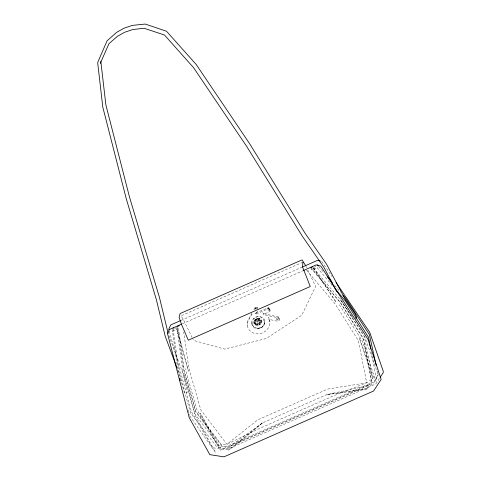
<?xml version="1.0" encoding="UTF-8"?>
<svg xmlns="http://www.w3.org/2000/svg" width="481" height="481" viewBox="0 0 481 481"><rect width="100%" height="100%" fill="white"/><g stroke="black" fill="none" stroke-linecap="round" stroke-linejoin="round"><path stroke-width="0.36" stroke-dasharray="2.4 1.8" d="M177.663 368.939L172.511 331.289L172.541 329.774L176.371 327.531M279.425 319.15L278.637 317.917L263.612 314.628L263.444 313.378L262.458 312.746L263.456 313.642L278.487 316.937L279.425 319.15L279.07 320.556L277.796 321.308L269.011 319.36L268.789 317.31L268.59 318.602C270.55 321.446 269.697 325.09 268.332 327.976A12.644 11.941 -9.8 0 1 258.838 333.862C253.703 334.325 248.124 331.187 247.408 325.769C247.048 320.773 250.817 316.919 252.826 312.68M251.593 323.166L251.912 320.863L253.24 318.662L253.517 318.879L255.651 317.322L258.261 316.348C275.144 319.041 255.273 338.299 251.527 322.757L252.092 324.879L253.451 326.641L255.742 327.946M255.567 313.251L256.283 313.997L254.599 313.468L268.23 307.786L269.504 308.243L270.226 310.419L269.751 311.652L263.594 314.358L263.51 313.786M256.95 308.994L257.624 307.714L256.439 307.064L255.128 307.407L253.379 310.437M257.461 311.105L255.724 314.231L268.38 308.766L269.661 309.223L270.226 310.419M251.96 312.957L247.481 321.452L247.408 325.769M254.605 309.53L255.279 308.393L256.595 308.044M264.899 321.831L264.827 321.422L264.508 323.725L263.185 325.926L260.834 327.675L260.991 327.976C268.145 324.392 262.758 313.642 255.651 317.322L255.501 317.021C252.236 319.053 250.553 323.96 253.782 326.797M379.365 378.529L375.811 383.94L226.19 449.765L212.464 447.685L191.504 411.862L169.186 330.675M257.624 307.714L256.806 308.483L256.439 307.064L256.337 308.225L255.128 307.407L255.808 308.363L254.449 308.549L256.108 309.133M181.09 320.376L301.858 267.25M182.377 323.785L302.453 270.953M172.511 331.289L176.822 329.395L188.444 371.2L176.852 327.874L183.039 372.047L194.829 413.762L220.761 448.364L200.072 413.011L220.232 450.18L371.194 383.766L371.723 381.95L363.516 339.544L340.512 302.771L311.904 268.458L311.88 269.973L316.185 268.079M302.916 262.187L180.94 315.855L183.063 318.897L192.123 337.548M258.231 328.649L260.834 327.675M313.51 267.34L316.215 266.564L332.63 285.918M256.217 318.903L258.05 318.428M258.159 328.24L260.918 327.573M255.531 327.856L258.231 328.307M310.804 268.115L339.899 302.026L363.389 338.402L371.518 380.657L367.256 387.656L373.346 383.429L377.603 376.473L378.186 374.771L377.387 371.122M313.353 268.103L341.179 300.649L364.382 336.802L372.787 378.595L366.702 382.78L335.047 395.196L259.566 428.403L226.894 444.288L221.825 445.009L195.701 411.014L183.712 369.931L177.435 327.116M318.705 266.45L323.551 272.192M334.698 285.395L340.518 292.28M306.493 270.009L335.233 304.076L358.363 340.614L366.702 382.78L327.669 389.081L257.768 419.835L226.894 444.288L200.836 409.92L188.919 368.452L183.652 331.842M189.809 415.969L215.416 452.302L195.045 415.223L183.778 373.256M321.789 261.478L331.872 276.371M352.411 317.081L342.586 302.531L340.5 298.599M313.215 268.2L336.147 302.321L313.341 267.25M340.813 300.264L362.728 333.309M339.382 304.798L362.578 341.516L376.016 381.643L376.545 379.828L371.302 351.99M305.952 266.354L306.589 267.652M307.864 270.262L315.32 285.672L315.47 286.724L301.773 315.217L266.233 338.522L224.717 349.116L193.494 340.386L193.025 339.418M269.757 321.879L268.59 318.602M168.867 335.546L182.305 371.663L186.646 388.624L187.127 392.646L184.554 393.266L180.664 379.539M177.928 370.412L178.962 373.19M364.382 335.804L378.186 374.771L373.929 381.68L225.703 446.891L217.586 445.43L196.849 409.511L185.209 368.723M188.227 410.197L189.61 415.247M179.221 373.887L180.483 378.836M173.118 329.016L179.04 371.981L190.674 413.227L217.003 447.132L225.12 448.647L230.189 447.961L222.078 446.404L195.809 412.127L184.247 370.502L178.289 326.413M177.766 369.673L178.066 371.891M257.762 323.28L257.684 325.072C252.729 325.619 253.463 318.368 257.96 318.566C262.915 318.019 262.181 325.27 257.684 325.072C261.67 324.032 261.303 317.803 256.722 319.637C253.198 320.947 255.784 325.847 258.922 324.002L259.415 322.15L259.926 323.298L259.253 324.663L258.465 323.1L255.706 323.731L254.341 323.406L256.253 322.535L254.936 322.186L254.287 321.08L261.357 322.559L260.708 321.446L259.391 321.104L261.309 320.226L259.938 319.907L257.179 320.538L256.235 321.482L255.718 320.34L256.391 318.975L257.179 320.538L257.924 319.324L259.433 318.723L256.211 324.915L257.72 324.314L259.055 322.685L260.564 323.749L260.534 322.384L259.518 321.603L261.586 321.338L260.498 320.599L259.061 320.695L260.576 319.324L259.061 319.444L257.882 320.358L257.96 318.566L256.722 319.637L256.589 320.947L255.08 319.889L255.11 321.248L256.126 322.036L254.058 322.3L255.146 323.04L256.583 322.943L255.068 324.314L256.583 324.194L257.762 323.28M268.23 307.786L268.109 308.88L266.985 308.327L268.157 310.257L269.594 310.666L268.657 310.035L270.069 309.439L268.843 309.542L269.504 308.243L268.62 309.067L268.23 307.786M277.826 318.885L277.639 320.328L277.315 319.186L276.184 319.991L277.068 317.694L278.487 316.937L277.97 318.326L278.92 319.57L277.826 318.885M253.962 321.14C252.206 326.803 262.169 326.707 261.977 321.422C261.399 316.985 255.08 317.995 253.962 321.14M373.37 376.894L372.787 378.595L359.355 338.017L373.37 376.894M262.602 422.835L234.632 446.007L228.487 450.114L262.602 422.835L326.689 394.636L368.903 385.389L229.569 446.687L262.602 422.835M367.821 388.81L326.689 394.636L367.821 388.81"/><path stroke-width="0.72" d="M380.152 377.326L383.309 372.516L383.267 371.284L369.685 332.215L336.075 282.575M355.495 318.314L356.643 317.4L355.11 313.991L345.286 299.441L326.485 264.063L304.864 232.888L249.441 143.41L196.266 64.586L166.528 31.241L145.214 24.05L132.329 25.397L124.206 28.126L116.721 32.269L107.077 40.825L98.196 61.303L97.691 62.915L102.79 107.095L126.323 198.96L156.349 299.615L165.26 336.381L176.894 367.634M173.016 328.276L173.575 327.94M311.069 267.64L312.379 266.961M180.405 320.677L170.797 324.903L168.945 328.721L168.987 329.954M302.543 266.943L317.634 260.305L320.406 261.087M181.692 324.086L169.342 329.521L167.46 333.411L189.231 417.682L209.824 454.659L223.954 456.848L373.575 391.023L381.138 379.389L367.923 339.165L320.773 266.065L316.179 264.917L303.138 270.653M177.327 326.377L179.299 325.679M335.041 288.762L345.178 300.715L368.542 337.337L370.749 349.056M317.25 264.73L318.218 265.873M327.429 276.779L332.275 282.521M342.941 295.154L345.851 298.593L369.408 334.59L376.112 365.277M336.67 291.39L323.791 267.153L302.17 235.979L246.741 146.501L193.572 67.677L164.496 35.023L144.035 28.247L132.756 29.551L124.807 32.203L117.49 36.267L108.959 43.681L100.337 63.252L100.848 61.64L105.874 104.87L129.413 196.735L159.433 297.384L168.17 333.435M305.633 265.698L302.092 259.872L180.11 313.54L179.118 317.382L181.511 324.368L188.281 340.193L310.257 286.532L302.531 266.913L302.916 262.187M179.557 378.433L180.147 380.597"/></g></svg>
